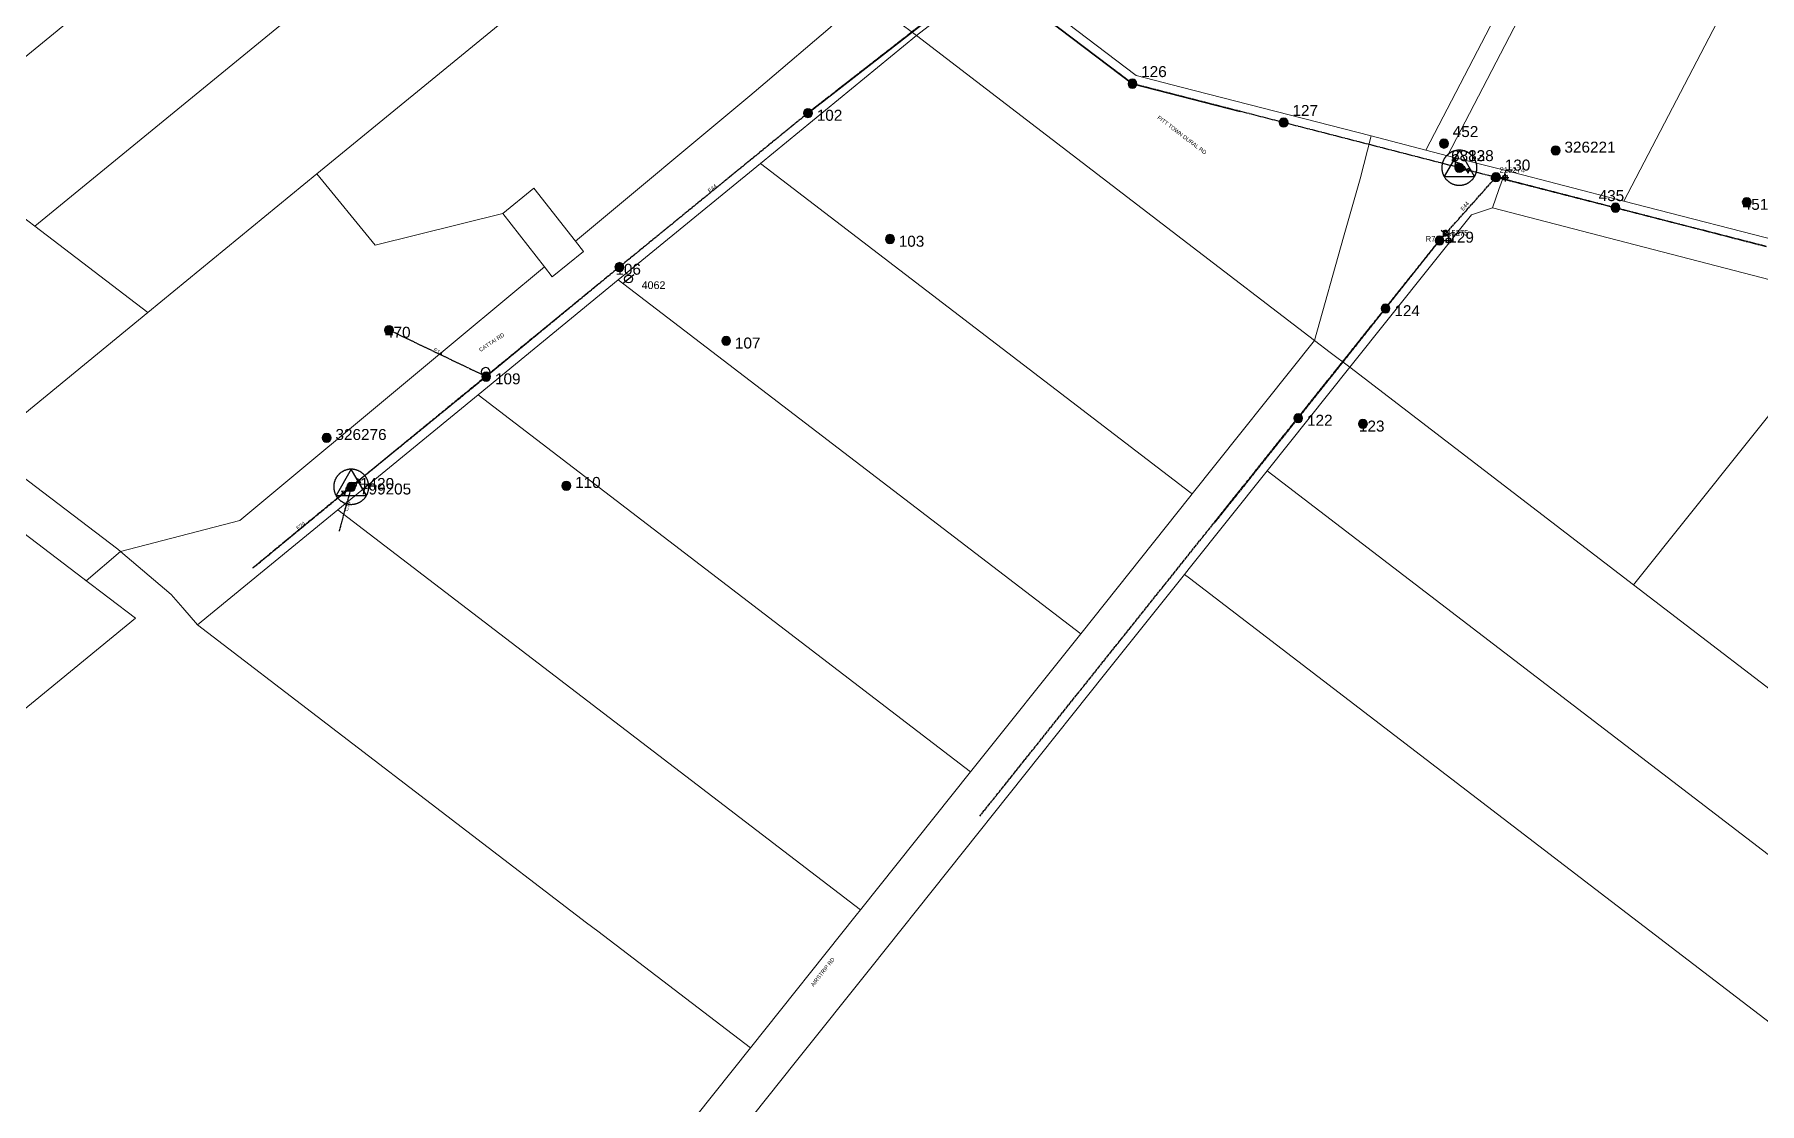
# Model space of a CAD drawing. Header units: metres. Extents: x 301573 to 309518, y 6281168 to 6284857.
# Drawn here: x 302369 to 303155, y 6281850 to 6282338 of the extents above; entities that cross this region are included whole.
import ezdxf
from ezdxf.enums import TextEntityAlignment as Align

# ---------------------------------------------------------------- set-up
doc = ezdxf.new("R2010")
doc.units = ezdxf.units.M
doc.linetypes.add('Cable Exist OH', pattern=[1, 1, 0])
doc.linetypes.add('Cable Exist UG', pattern=[8.2, 4, -1.2, 1.8, -1.2])
doc.layers.get('0').update_dxf_attribs({"color": 6})
for name, color, linetype, lineweight in [('_User_HV_Exist', 1, 'Continuous', 35), ('_User_LV_Exist', 5, 'Continuous', 35), ('Cadastre Land Parcels_SP_EXT', 95, 'Continuous', 15), ('Cadastre Road Names_SP_HV_LV_SL_EXT', 7, 'Continuous', 15), ('Cadastre Roads_SP_EXT', 46, 'Continuous', 15), ('Mains_HV_EXT', 13, 'Continuous', 25), ('Mains_LV_EXT', 163, 'Continuous', 25)]:
    doc.layers.add(name, color=color, linetype=linetype, lineweight=lineweight)
for name, color, linetype in [('Equip_LV_EXT', 7, 'Continuous'), ('Equip_SP_HV_EXT', 7, 'Continuous'), ('Equip_SP_LV_EXT', 7, 'Continuous'), ('Equip_SP_SL_EXT', 7, 'Continuous'), ('OH_Details_SP_MISC', 7, 'Continuous'), ('Sub_SP_TR_HV_LV_EXT', 7, 'Continuous'), ('SupportsOH_SP_TR_HV_LV_SL_EXT', 7, 'Continuous')]:
    doc.layers.add(name, color=color, linetype=linetype)
doc.styles.add('HVSW_LABEL', font='arial.ttf', dxfattribs={"height": 3.5})
doc.styles.add('iecARIAL', font='arial.ttf', dxfattribs={"height": 2})
doc.styles.add('POLE_LABEL', font='arial.ttf', dxfattribs={"height": 2})
doc.styles.add('SL_LABEL', font='arial.ttf', dxfattribs={"height": 2})
doc.styles.get("Standard").update_dxf_attribs({"font": 'arial.ttf'})

# ---------------------------------------------------------------- blocks, each defined once
blk = doc.blocks.new('SUB_POLE_EXT')
at = {"flags": 128}
for points in [[(-0.05, 4), (-0.15, 4), (-0.25, 3.99), (-0.34, 3.99), (-0.44, 3.98), (-0.54, 3.96), (-0.64, 3.95), (-0.73, 3.93), (-0.83, 3.91), (-0.92, 3.89), (-1.02, 3.87), (-1.11, 3.84), (-1.21, 3.81), (-1.3, 3.78), (-1.39, 3.75), (-1.49, 3.71), (-1.58, 3.68), (-1.67, 3.64), (-1.75, 3.59), (-1.84, 3.55), (-1.93, 3.5), (-2.01, 3.46), (-2.1, 3.41), (-2.18, 3.35), (-2.26, 3.3), (-2.34, 3.24), (-2.42, 3.18), (-2.5, 3.12), (-2.58, 3.06), (-2.65, 3), (-2.72, 2.93), (-2.79, 2.86), (-2.86, 2.79), (-2.93, 2.72), (-3, 2.65), (-3.06, 2.58), (-3.12, 2.5), (-3.18, 2.42), (-3.24, 2.34), (-3.3, 2.26), (-3.35, 2.18), (-3.41, 2.1), (-3.46, 2.01), (-3.5, 1.93), (-3.55, 1.84), (-3.59, 1.75), (-3.64, 1.67), (-3.68, 1.58), (-3.71, 1.49), (-3.75, 1.39), (-3.78, 1.3), (-3.81, 1.21), (-3.84, 1.11), (-3.87, 1.02), (-3.89, 0.92), (-3.91, 0.83), (-3.93, 0.73), (-3.95, 0.64), (-3.96, 0.54), (-3.98, 0.44), (-3.99, 0.34), (-3.99, 0.25), (-4, 0.15), (-4, 0.05), (-4, -0.05), (-4, -0.15), (-3.99, -0.25), (-3.99, -0.34), (-3.98, -0.44), (-3.96, -0.54), (-3.95, -0.64), (-3.93, -0.73), (-3.91, -0.83), (-3.89, -0.92), (-3.87, -1.02), (-3.84, -1.11), (-3.81, -1.21), (-3.78, -1.3), (-3.75, -1.39), (-3.71, -1.49), (-3.68, -1.58), (-3.64, -1.67), (-3.59, -1.75), (-3.55, -1.84), (-3.5, -1.93), (-3.46, -2.01), (-3.41, -2.1), (-3.35, -2.18), (-3.3, -2.26), (-3.24, -2.34), (-3.18, -2.42), (-3.12, -2.5), (-3.06, -2.58), (-3, -2.65), (-2.93, -2.72), (-2.86, -2.79), (-2.79, -2.86), (-2.72, -2.93), (-2.65, -3), (-2.58, -3.06), (-2.5, -3.12), (-2.42, -3.18), (-2.34, -3.24), (-2.26, -3.3), (-2.18, -3.35), (-2.1, -3.41), (-2.01, -3.46), (-1.93, -3.5), (-1.84, -3.55), (-1.75, -3.59), (-1.67, -3.64), (-1.58, -3.68), (-1.49, -3.71), (-1.39, -3.75), (-1.3, -3.78), (-1.21, -3.81), (-1.11, -3.84), (-1.02, -3.87), (-0.92, -3.89), (-0.83, -3.91), (-0.73, -3.93), (-0.64, -3.95), (-0.54, -3.96), (-0.44, -3.98), (-0.34, -3.99), (-0.25, -3.99), (-0.15, -4), (-0.05, -4), (0.05, -4), (0.15, -4), (0.25, -3.99), (0.34, -3.99), (0.44, -3.98), (0.54, -3.96), (0.64, -3.95), (0.73, -3.93), (0.83, -3.91), (0.92, -3.89), (1.02, -3.87), (1.11, -3.84), (1.21, -3.81), (1.3, -3.78), (1.39, -3.75), (1.49, -3.71), (1.58, -3.68), (1.67, -3.64), (1.75, -3.59), (1.84, -3.55), (1.93, -3.5), (2.01, -3.46), (2.1, -3.41), (2.18, -3.35), (2.26, -3.3), (2.34, -3.24), (2.42, -3.18), (2.5, -3.12), (2.58, -3.06), (2.65, -3), (2.72, -2.93), (2.79, -2.86), (2.86, -2.79), (2.93, -2.72), (3, -2.65), (3.06, -2.58), (3.12, -2.5), (3.18, -2.42), (3.24, -2.34), (3.3, -2.26), (3.35, -2.18), (3.41, -2.1), (3.46, -2.01), (3.5, -1.93), (3.55, -1.84), (3.59, -1.75), (3.64, -1.67), (3.68, -1.58), (3.71, -1.49), (3.75, -1.39), (3.78, -1.3), (3.81, -1.21), (3.84, -1.11), (3.87, -1.02), (3.89, -0.92), (3.91, -0.83), (3.93, -0.73), (3.95, -0.64), (3.96, -0.54), (3.98, -0.44), (3.99, -0.34), (3.99, -0.25), (4, -0.15), (4, -0.05), (4, 0.05), (4, 0.15), (3.99, 0.25), (3.99, 0.34), (3.98, 0.44), (3.96, 0.54), (3.95, 0.64), (3.93, 0.73), (3.91, 0.83), (3.89, 0.92), (3.87, 1.02), (3.84, 1.11), (3.81, 1.21), (3.78, 1.3), (3.75, 1.39), (3.71, 1.49), (3.68, 1.58), (3.64, 1.67), (3.59, 1.75), (3.55, 1.84), (3.5, 1.93), (3.46, 2.01), (3.41, 2.1), (3.35, 2.18), (3.3, 2.26), (3.24, 2.34), (3.18, 2.42), (3.12, 2.5), (3.06, 2.58), (3, 2.65), (2.93, 2.72), (2.86, 2.79), (2.79, 2.86), (2.72, 2.93), (2.65, 3), (2.58, 3.06), (2.5, 3.12), (2.42, 3.18), (2.34, 3.24), (2.26, 3.3), (2.18, 3.35), (2.1, 3.41), (2.01, 3.46), (1.93, 3.5), (1.84, 3.55), (1.75, 3.59), (1.67, 3.64), (1.58, 3.68), (1.49, 3.71), (1.39, 3.75), (1.3, 3.78), (1.21, 3.81), (1.11, 3.84), (1.02, 3.87), (0.92, 3.89), (0.83, 3.91), (0.73, 3.93), (0.64, 3.95), (0.54, 3.96), (0.44, 3.98), (0.34, 3.99), (0.25, 3.99), (0.15, 4), (0.05, 4)], [(0, 4), (-3.46, -2), (3.46, -2)]]:
    blk.add_lwpolyline(points, close=True, dxfattribs=at)
at = {"flags": 8}
blk.add_attdef('ASSET_NUM', text='', height=2.5, dxfattribs=at).set_placement((0, 7), align=Align.MIDDLE_CENTER)
for tag, flags, p in [('STREET_CODE', 9, (-1.13, 0.95)), ('CONSTRUCTED_VOLTAGE', 9, (-1.13, 0.75)), ('NO_PHASES', 9, (-1.13, 0.55)), ('OPERATING_VOLTAGE', 9, (-1.13, 0.35)), ('OPERATED_BY', 9, (-1.13, 0.15)), ('MAINTAINED_BY', 9, (-1.13, -0.05)), ('SECONDARY_VOLTAGE', 9, (-1.13, -0.65)), ('STATE', 9, (-1.13, -0.85)), ('SUBSTATION_TYPE', 9, (-1.13, -1.05)), ('SUBURB', 9, (-1.13, -1.65)), ('STREETNAME', 9, (-1.13, -1.85)), ('Z', 1, (-1.13, -2.45)), ('ORIENTATION', 9, (-1.13, -0.25)), ('OWNED_BY', 9, (-1.13, -0.45)), ('USAGE', 9, (-1.13, -1.25)), ('LEGEND', 9, (-1.13, -1.45)), ('LOCATION', 9, (-1.13, -2.05)), ('NOTES', 9, (-1.13, -2.25))]:
    blk.add_attdef(tag, text='', height=0.2, dxfattribs=dict(flags=flags)).set_placement(p, align=Align.MIDDLE_LEFT)
blk = doc.blocks.new('LV_OH_LINKS_OPEN_EXT')
for p, q in [((-0.17, 4.97), (-0.17, 5.46)), ((-0.17, 3), (-0.17, 2.5)), ((0.17, 4.97), (0.17, 5.46)), ((0.17, 3), (0.17, 2.5))]:
    blk.add_line(p, q)
blk.add_lwpolyline([(0, 2.99, 1), (0, 4.98, 1)], format="xyb", close=True)
at = {"flags": 9}
for tag, p in [('ACTUAL_STATUS', (0, 0)), ('CONSTRUCTED_VOLTAGE', (0, -0.2)), ('OPERATING_VOLTAGE', (0, -0.6)), ('ORIENTATION', (0, -0.8)), ('OWNED_BY', (0, -1)), ('STATE', (0, -1.2)), ('SWITCH_TYPE', (0, -1.4)), ('NO_PHASES', (0, -0.4)), ('USAGE', (0, -1.6)), ('LEGEND', (0, -1.8)), ('NOTES', (0, -2))]:
    blk.add_attdef(tag, text='', height=0.2, dxfattribs=at).set_placement(p, align=Align.MIDDLE_LEFT)
at = {"flags": 1}
blk.add_attdef('Z', (0, 0), '', height=0.2, dxfattribs=at)
blk = doc.blocks.new('LV_OH_LINKS_DISTFUSE_EXT')
for p, q in [((0, 0), (0.96, 0)), ((3.84, 0), (4.8, 0))]:
    blk.add_line(p, q)
blk.add_lwpolyline([(3.84, -1.2), (3.84, 1.2), (0.96, -1.2), (0.96, 1.2)], close=True)
at = {"flags": 9}
for tag, p in [('ACTUAL_STATUS', (0, 0)), ('CONSTRUCTED_VOLTAGE', (0, -0.2)), ('OPERATING_VOLTAGE', (0, -0.6)), ('ORIENTATION', (0, -0.8)), ('OWNED_BY', (0, -1)), ('STATE', (0, -1.2)), ('SWITCH_TYPE', (0, -1.4)), ('NO_PHASES', (0, -0.4)), ('USAGE', (0, -1.6)), ('NOTES', (0, -1.8))]:
    blk.add_attdef(tag, text='', height=0.2, dxfattribs=at).set_placement(p, align=Align.MIDDLE_LEFT)
at = {"flags": 1}
blk.add_attdef('Z', (0, 0), '', height=0.2, dxfattribs=at)
blk = doc.blocks.new('SL_LANTERN_EXT')
at = {"flags": 9}
for tag, p in [('LRATECODE', (-7.4, 0)), ('LOUTREACHVOCAB', (-7.2, 0)), ('LOUTREACH', (-7, 0)), ('LANTNUMBER', (-6.6, 0)), ('LNEW', (-6.4, 0)), ('LMASTVOCAB', (-6.2, 0)), ('LMAST', (-6, 0)), ('LLAMPVOCAB', (-5.8, 0)), ('LLAMP', (-5.6, 0)), ('LEXIST', (-5.4, 0)), ('LCHARGE3PERCENT', (-5.2, 0)), ('LCHARGE3', (-5, 0)), ('LCHARGE2PERCENT', (-4.8, 0)), ('LCHARGE2', (-4.6, 0)), ('LCHARGE1PERCENT', (-4.4, 0)), ('LCHARGE1', (-4.2, 0)), ('LCATEGORY', (-4, 0)), ('LBRACKETVOCAB', (-3.8, 0)), ('LBRACKET', (-3.6, 0)), ('LKINGHEIGHT', (-3.4, 0)), ('CREPLACE', (-3.2, 0)), ('CREMOVE', (-3, 0)), ('CNUMBER', (-2.8, 0)), ('CNEW', (-2.6, 0)), ('CEXIST', (-2.4, 0)), ('USAGE', (-2.2, 0)), ('STATE', (-2, 0)), ('OWNED_BY', (-1.8, 0))]:
    blk.add_attdef(tag, text='', height=0.001, rotation=270, dxfattribs=at).set_placement(p, align=Align.MIDDLE_LEFT)
for tag, p in [('LREMOVE', (0, -7.6)), ('LREPLACE', (0, -7.8)), ('LTYPE', (0, -8)), ('LTYPEVOCAB', (0, -8.2)), ('LEGEND', (0, -8.4)), ('SUBURB', (0, -8.6)), ('STREETNAME', (0, -8.8)), ('LOCATION', (0, -9)), ('NOTES', (0, -9.2)), ('MAINTAINED_BY', (0, -9.86))]:
    blk.add_attdef(tag, text='', height=0.001, dxfattribs=at).set_placement(p, align=Align.MIDDLE_LEFT)
blk.add_attdef('OPERATED_BY', (0, -9.61), '', height=0.001, dxfattribs=at)
blk.add_wipeout([(5.69, 0), (5.06, -1.06), (4, -1.69), (2.94, -1.06), (2.31, 0), (2.94, 1.06), (4, 1.69), (5.06, 1.06)])
for p, q in [((0, 0), (4, 0)), ((2.94, 1.06), (3.2, 0.8)), ((4, 1.69), (4, 0)), ((5.06, 1.06), (4.8, 0.8)), ((2.94, -1.06), (3.2, -0.8)), ((4, 0), (5.69, 0)), ((4, 0), (4, -1.69)), ((5.06, -1.06), (4.8, -0.8))]:
    blk.add_line(p, q)
blk.add_circle((4, 0), 1.12)
for tag, p in [('ORIENTATION', (-1.6, 0)), ('OPERATING_VOLTAGE', (-1.4, 0)), ('NO_PHASES', (-1.2, 0)), ('LANTERN_TYPE', (-1, 0)), ('LANTERN_PURPOSE', (-0.8, 0)), ('CONTROL_TYPE', (-0.6, 0)), ('CONSTRUCTED_VOLTAGE', (-0.4, 0))]:
    blk.add_attdef(tag, text='', height=0.001, rotation=270, dxfattribs=at).set_placement(p, align=Align.MIDDLE_LEFT)
at = {"style": 'SL_LABEL', "flags": 9}
blk.add_attdef('STREET_CODE', text='', height=0.001, rotation=270, dxfattribs=at).set_placement((0, 0), align=Align.MIDDLE_LEFT)
at = {"flags": 1}
blk.add_attdef('Z', (0, 0), '', height=0.001, rotation=270, dxfattribs=at)
at = {"width": 0.9}
blk.add_attdef('LNUMBER', text='', height=1, dxfattribs=at).set_placement((7, -1), align=Align.MIDDLE_LEFT)
blk = doc.blocks.new('POLE_EXT')
blk.add_hatch(color=256).paths.add_polyline_path([(-1, 0, 1), (1, 0, 1)])
blk.add_lwpolyline([(-1, 0, 1), (1, 0, 1)], format="xyb", close=True)
at = {"flags": 8}
blk.add_attdef('pNumber', text='', height=2, dxfattribs=at).set_placement((3, 2.5), align=Align.MIDDLE_CENTER)
at = {"style": 'POLE_LABEL', "flags": 9}
for tag, p in [('STRUCTURE_PLANT_NUMBER', (1.35, 0.03)), ('STREET_CODE', (1.35, -0.2))]:
    blk.add_attdef(tag, text='', height=0.2, dxfattribs=at).set_placement(p, align=Align.MIDDLE_LEFT)
at = {"flags": 9}
for tag, p in [('OWNED_BY', (1.35, -0.4)), ('SPECIAL_USE', (1.35, -0.8)), ('STATE', (1.35, -1)), ('cLV', (1.35, -1.4)), ('hDepth', (1.35, -1.6)), ('hDia', (1.35, -1.8)), ('cHV', (1.35, -2)), ('cLinedev', (1.35, -3.4)), ('pExisting', (1.35, -3.8)), ('PARENT', (1.35, -0.6)), ('USAGE', (1.35, -1.2)), ('LBRACKET', (1.35, -2.2)), ('LExisting', (1.35, -2.4)), ('LANTNUMBER', (1.35, -2.6)), ('LOther', (1.35, -2.8)), ('LRemove', (1.35, -3)), ('LEGEND', (1.35, -3.2)), ('LOCATION', (1.35, -3.6)), ('PFNUMBER', (1.35, -4)), ('pFooting', (1.35, -4.4)), ('pNew', (1.35, -4.6)), ('pRelocate', (1.35, -5)), ('pRemove', (1.35, -5.2)), ('pReplace', (1.35, -5.4)), ('pStay', (1.35, -5.6)), ('pType', (1.35, -5.8)), ('cspan', (1.35, -6)), ('STREETNAME', (1.35, -6.2)), ('SUBURB', (1.35, -6.4)), ('OPERATED_BY', (1.36, -7.01)), ('NEWPFNUMBER', (1.35, -4.2)), ('NOTES', (1.35, -6.6)), ('MAINTAINED_BY', (1.36, -6.81))]:
    blk.add_attdef(tag, text='', height=0.2, dxfattribs=at).set_placement(p, align=Align.MIDDLE_LEFT)
at = {"flags": 1}
blk.add_attdef('Z', (1.35, -7.33), '', height=0.2, dxfattribs=at)
blk = doc.blocks.new('HV_USL_CLOSED_EXT')
at = {"layer": 'Equip_SP_HV_EXT'}
blk.add_line((4, 2.5), (4, -2.5), dxfattribs=at)
blk.add_arc((4, 0), 1.5, 270, 90, dxfattribs=at)
for tag, flags, p in [('ACTUAL_STATUS', 9, (0, 1.55)), ('STREET_CODE', 9, (0, 1.75)), ('CONSTRUCTED_VOLTAGE', 9, (0, 1.35)), ('NO_PHASES', 9, (0, 1.15)), ('OPERATING_VOLTAGE', 9, (0, 0.95)), ('ORIENTATION', 9, (0, 0.75)), ('OWNED_BY', 9, (0, 0.55)), ('OPERATED_BY', 9, (0, 0.35)), ('MAINTAINED_BY', 9, (0, 0.15)), ('STATE', 9, (0, -0.05)), ('Z', 1, (0, -1.85)), ('SWITCH_TYPE', 9, (0, -0.25)), ('USAGE', 9, (0, -0.45)), ('LEGEND', 9, (0, -0.65)), ('LOCATION', 9, (0, -0.85)), ('STREETNAME', 9, (0, -1.05)), ('SUBURB', 9, (0, -1.25)), ('NOTES', 9, (0, -1.45)), ('LABEL_ALIGNMENT', 9, (0, -1.65))]:
    blk.add_attdef(tag, text='', height=0.1, dxfattribs=dict(at, flags=flags)).set_placement(p, align=Align.MIDDLE_LEFT)
at = {"layer": 'Equip_SP_HV_EXT', "width": 0.9, "flags": 8}
blk.add_attdef('ASSET_NUM', text='', height=2, rotation=270, dxfattribs=at).set_placement((9.5, 0), align=Align.MIDDLE_CENTER)
blk = doc.blocks.new('HV_ABS_CLOSED_EXT')
blk.add_line((-3, 6.87), (3, 6.87))
blk.add_circle((0, 6.87), 1.8)
at = {"flags": 1}
blk.add_attdef('Z', (0, 0), '', height=0.2, dxfattribs=at)
at = {"style": 'HVSW_LABEL'}
for tag, height, flags, p in [('ASSET_NUM', 3.5, 8, (2, 2)), ('STREET_CODE', 0.2, 9, (0, -0.2))]:
    blk.add_attdef(tag, text='', height=height, dxfattribs=dict(at, flags=flags)).set_placement(p, align=Align.MIDDLE_LEFT)
at = {"flags": 9}
for tag, p in [('ACTUAL_STATUS', (0, -0.4)), ('CONSTRUCTED_VOLTAGE', (0, -0.6)), ('OPERATING_VOLTAGE', (0, -1)), ('ORIENTATION', (0, -1.2)), ('OWNED_BY', (0, -1.4)), ('STATE', (0, -1.6)), ('SWITCH_TYPE', (0, -1.8)), ('STREETNAME', (0, -2.6)), ('SUBURB', (0, -2.8)), ('NO_PHASES', (0, -0.8)), ('USAGE', (0, -2)), ('LEGEND', (0, -2.2)), ('LOCATION', (0, -2.4)), ('NOTES', (0, -3))]:
    blk.add_attdef(tag, text='', height=0.2, dxfattribs=at).set_placement(p, align=Align.MIDDLE_LEFT)
blk = doc.blocks.new('End Shackle_EXT')
blk.add_wipeout([(0, 0.25), (1.81, 0.25), (1.82, -0.25), (0, -0.25)])
blk.add_line((1.81, -1), (1.81, 1))
at = {"flags": 1}
blk.add_attdef('Z', (0, 0), '', height=0.2, dxfattribs=at)
at = {"flags": 9}
for tag, p in [('CONNECTOR_TYPE', (0, 0)), ('CONSTRUCTED_VOLTAGE', (0, -0.2)), ('OPERATING_VOLTAGE', (0, -0.6)), ('ORIENTATION', (0, -0.8)), ('OWNED_BY', (0, -1)), ('STATE', (0, -1.2)), ('NO_PHASES', (0, -0.4)), ('USAGE', (0, -1.4)), ('NOTES', (0, -1.6))]:
    blk.add_attdef(tag, text='', height=0.2, dxfattribs=at).set_placement(p, align=Align.MIDDLE_LEFT)

msp = doc.modelspace()

# ---------------------------------------------------------------- linework, layer by layer
at = {"layer": '_User_HV_Exist', "linetype": 'Continuous', "flags": 128}
msp.add_lwpolyline([(303090.412, 6282805.579), (303054.011, 6282751.9), (302984.267, 6282683.129), (302921.167, 6282628.654), (302897.856, 6282576.648), (302873.649, 6282522.553), (302841.231, 6282450.227), (302803.232, 6282365.445), (302869.384, 6282315.181), (302918.543, 6282302.547)], dxfattribs=at)
at = {"layer": '_User_LV_Exist', "color": 30, "linetype": 'Cable Exist UG', "flags": 128}
msp.add_lwpolyline([(302721.484, 6282301.779), (302803.232, 6282365.445), (302746.612, 6282382.185), (302646.081, 6282459.161), (302607.415, 6282488.767)], dxfattribs=at)
at = {"layer": 'Cadastre Land Parcels_SP_EXT', "linetype": 'Continuous'}
for points in [[(303129.929, 6282507.291), (302900.013, 6282571.583), (302886.931, 6282542.398), (302855.617, 6282472.532), (302888.566, 6282462.69), (303067.691, 6282409.181), (303003.144, 6282284.927), (303013.088, 6282282.371), (303129.929, 6282507.291)], [(302567.162, 6282493.344), (302520.704, 6282528.931), (302511.306, 6282528.768), (302493.933, 6282514.534), (302319.744, 6282371.829), (302285.053, 6282348.738), (302258.26, 6282334.515), (302317.851, 6282289.128), (302495.971, 6282435.03), (302567.162, 6282493.344)], [(303209.873, 6282484.935), (303129.929, 6282507.291), (303013.088, 6282282.371), (303039.583, 6282275.561), (303093.486, 6282261.707), (303209.873, 6282484.935)], [(302618.168, 6282454.281), (302567.162, 6282493.344), (302495.971, 6282435.03), (302317.851, 6282289.128), (302368.999, 6282250.173), (302497.736, 6282355.629), (302618.168, 6282454.281)], [(303173.884, 6282241.044), (303289.816, 6282462.578), (303209.873, 6282484.935), (303093.486, 6282261.707), (303173.884, 6282241.044)], [(302888.566, 6282462.69), (302855.617, 6282472.532), (302808.183, 6282366.701), (302871.163, 6282318.847), (302891.626, 6282313.588), (302978.182, 6282291.342), (303003.144, 6282284.927), (303067.691, 6282409.181), (302888.566, 6282462.69)], [(302669.533, 6282414.947), (302618.168, 6282454.281), (302497.736, 6282355.629), (302368.999, 6282250.173), (302420.506, 6282210.946), (302497.554, 6282274.057), (302669.533, 6282414.947)], [(302694.948, 6282309.65), (302701.95, 6282315.584), (302731.624, 6282340.733), (302742.334, 6282351.407), (302741.895, 6282359.523), (302741.41, 6282359.913), (302669.533, 6282414.947), (302497.554, 6282274.057), (302524.2, 6282241.537), (302582.385, 6282255.981), (302596.527, 6282267.559), (302615.429, 6282243.416), (302694.948, 6282309.65)], [(302317.851, 6282289.128), (302258.26, 6282334.515), (302171.932, 6282288.679), (302171.405, 6282282.228), (302345.588, 6282149.578), (302420.506, 6282210.946), (302368.999, 6282250.173), (302317.851, 6282289.128)], [(302892.007, 6282244.358), (302770.93, 6282337.081), (302699.767, 6282278.784), (302895.574, 6282129.014), (302896.638, 6282128.2), (302952.407, 6282198.1), (302892.007, 6282244.358)], [(302133.464, 6282285.893), (302123.772, 6282293.275), (302111.98, 6282209.629), (302345.327, 6282014.548), (302414.932, 6282071.518), (302390.867, 6282089.827), (302157.027, 6282267.945), (302133.464, 6282285.893)], [(302896.638, 6282128.2), (302895.574, 6282129.014), (302699.767, 6282278.784), (302635.017, 6282225.733), (302845.814, 6282064.513), (302895.62, 6282126.923), (302896.638, 6282128.2)], [(302497.554, 6282274.057), (302420.506, 6282210.946), (302345.588, 6282149.578), (302406.772, 6282102.976), (302408.009, 6282101.928), (302462.505, 6282116.041), (302544.411, 6282184.263), (302601.383, 6282231.717), (302582.385, 6282255.981), (302524.2, 6282241.537), (302497.554, 6282274.057)], [(302619.074, 6282238.76), (302615.429, 6282243.416), (302596.527, 6282267.559), (302582.385, 6282255.981), (302601.383, 6282231.717), (302604.934, 6282227.182), (302619.074, 6282238.76)], [(303200.625, 6282215.355), (303033.49, 6282258.547), (303023.933, 6282255.358), (302968.504, 6282185.94), (303097.908, 6282086.799), (303200.625, 6282215.355)], [(302845.814, 6282064.513), (302635.017, 6282225.733), (302571.085, 6282173.351), (302795.626, 6282001.613), (302845.814, 6282064.513)], [(303319.486, 6282184.684), (303200.625, 6282215.355), (303097.908, 6282086.799), (303186.799, 6282018.698), (303319.486, 6282184.684)], [(303097.908, 6282086.799), (302968.504, 6282185.94), (302930.765, 6282138.71), (303214.385, 6281921.592), (303243.782, 6281975.042), (303186.799, 6282018.698), (303097.908, 6282086.799)], [(302795.626, 6282001.613), (302571.085, 6282173.351), (302507.158, 6282120.974), (302518.849, 6282112.032), (302745.443, 6281938.711), (302795.626, 6282001.613)], [(303214.385, 6281921.592), (302930.765, 6282138.71), (302895.264, 6282094.23), (302893.112, 6282091.534), (302895.35, 6282089.822), (303085.265, 6281944.471), (303184.995, 6281868.141), (303214.385, 6281921.592)], [(302745.443, 6281938.711), (302518.849, 6282112.032), (302507.158, 6282120.974), (302473.489, 6282093.388), (302443.236, 6282068.603), (302620.583, 6281932.779), (302625.675, 6281928.894), (302695.264, 6281875.806), (302743.489, 6281936.259), (302745.443, 6281938.711)]]:
    msp.add_lwpolyline(points, close=True, dxfattribs=at)
at = {"layer": 'Cadastre Roads_SP_EXT', "linetype": 'Continuous'}
for points in [[(302965.686, 6282245.263), (302973.173, 6282271.854), (302978.182, 6282291.342), (302891.626, 6282313.588), (302871.163, 6282318.847), (302808.183, 6282366.701), (302795.203, 6282355.848), (302787.544, 6282349.927), (302770.93, 6282337.081), (302892.007, 6282244.358), (302952.407, 6282198.1), (302965.686, 6282245.263)], [(302699.767, 6282278.784), (302770.93, 6282337.081), (302761.998, 6282343.763), (302754.885, 6282349.084), (302741.895, 6282359.523), (302742.334, 6282351.407), (302731.624, 6282340.733), (302701.95, 6282315.584), (302694.948, 6282309.65), (302615.429, 6282243.416), (302619.074, 6282238.76), (302604.934, 6282227.182), (302601.383, 6282231.717), (302544.411, 6282184.263), (302462.505, 6282116.041), (302408.009, 6282101.928), (302431.087, 6282082.378), (302436.473, 6282076.273), (302443.236, 6282068.603), (302473.489, 6282093.388), (302507.158, 6282120.974), (302571.085, 6282173.351), (302635.017, 6282225.733), (302699.767, 6282278.784)], [(302408.009, 6282101.928), (302406.772, 6282102.976), (302345.588, 6282149.578), (302171.405, 6282282.228), (302163.667, 6282274.542), (302157.027, 6282267.945), (302390.867, 6282089.827), (302392.472, 6282088.606), (302408.009, 6282101.928)]]:
    msp.add_lwpolyline(points, close=True, dxfattribs=at)
msp.add_lwpolyline([(302695.979, 6281844.45), (302716.209, 6281869.811), (302750.078, 6281912.271), (302785.206, 6281956.302), (302820.334, 6282000.332), (302856.721, 6282045.934), (302893.112, 6282091.534), (302895.264, 6282094.23), (302930.765, 6282138.71), (302968.504, 6282185.94), (302968.504, 6282185.94), (302959.544, 6282192.708), (302952.407, 6282198.1), (302896.638, 6282128.2), (302895.62, 6282126.923), (302845.814, 6282064.513), (302795.626, 6282001.613), (302745.443, 6281938.711), (302743.489, 6281936.259), (302695.264, 6281875.806), (302645.088, 6281812.903)], dxfattribs=at)
at = {"layer": 'Mains_HV_EXT', "linetype": 'Cable Exist OH'}
for points in [[(302803.232, 6282365.445), (302721.484, 6282301.779), (302635.502, 6282231.612)], [(303018.443, 6282276.871), (302869.384, 6282315.181), (302827.665, 6282346.531)], [(302468.522, 6282094.587), (302513.264, 6282131.46)]]:
    msp.add_lwpolyline(points, dxfattribs=at)
at = {"layer": 'Mains_LV_EXT', "linetype": 'Cable Exist OH'}
for points in [[(302803.232, 6282365.445), (302721.484, 6282301.779)], [(302721.484, 6282301.779), (302635.502, 6282231.612)], [(303089.612, 6282258.661), (303158.357, 6282240.993)], [(302635.502, 6282231.612), (302574.793, 6282181.655)], [(302574.793, 6282181.655), (302513.264, 6282131.46)], [(302907.076, 6282115.31), (302944.998, 6282162.761)], [(302513.264, 6282131.46), (302468.445, 6282094.461), (302468.337, 6282094.373)], [(302513.264, 6282131.46), (302507.681, 6282111.225)]]:
    msp.add_lwpolyline(points, dxfattribs=at)
at = {"layer": 'Mains_LV_EXT', "linetype": 'Continuous'}
for points in [[(303033.215, 6282273.075, 0.5367068), (303033.897, 6282271.02)], [(302576.343, 6282182.931, 1.825159), (302572.993, 6282182.537)]]:
    msp.add_lwpolyline(points, format="xyb", dxfattribs=at)
at = {"layer": 'OH_Details_SP_MISC', "color": 30, "linetype": 'Continuous', "flags": 128}
for points in [[(303094.134, 6282811.075), (303054.011, 6282751.9), (302984.267, 6282683.129), (302921.167, 6282628.654), (302897.856, 6282576.648), (302873.649, 6282522.553), (302841.231, 6282450.227), (302803.232, 6282365.445), (302869.384, 6282315.181), (302918.543, 6282302.547)], [(302721.484, 6282301.779), (302803.232, 6282365.445), (302746.612, 6282382.185), (302646.081, 6282459.161), (302607.415, 6282488.767)]]:
    msp.add_lwpolyline(points, dxfattribs=at)

# ---------------------------------------------------------------- block references
at = {"layer": 'Equip_LV_EXT'}
for p, rotation in [((303017.993, 6282277.481), 121.356564215099), ((303019.2, 6282276.712), 342.210494113666), ((302513.855, 6282131.938), 39.10026530209019), ((302512.595, 6282130.912), 219.2117208072885)]:
    msp.add_blockref('LV_OH_LINKS_DISTFUSE_EXT', p, dxfattribs=dict(at, rotation=rotation))
at = {"layer": 'Equip_SP_HV_EXT'}
ref = msp.add_blockref('HV_ABS_CLOSED_EXT', (302635.502, 6282231.612), dxfattribs=dict(at, rotation=217.5967058745271))
ref.add_attrib('ASSET_NUM', '4062', dxfattribs={"layer": '0', "height": 3.5, "style": 'HVSW_LABEL'}).set_placement((302645.633, 6282225.106), align=Align.TOP_LEFT)
at = {"layer": 'Equip_SP_LV_EXT', "rotation": 319.8823590752903}
msp.add_blockref('LV_OH_LINKS_OPEN_EXT', (303009.43, 6282243.714), dxfattribs=at)
at = {"layer": 'Sub_SP_TR_HV_LV_EXT'}
ref = msp.add_blockref('SUB_POLE_EXT', (303018.443, 6282276.871), dxfattribs=dict(at, xscale=2, yscale=2, zscale=2))
ref.add_attrib('ASSET_NUM', '6883', dxfattribs={"layer": '0', "height": 5}).set_placement((303022.443, 6282278.371), align=Align.BOTTOM_CENTER)
ref = msp.add_blockref('SUB_POLE_EXT', (302513.264, 6282131.46), dxfattribs=dict(at, xscale=2, yscale=2, zscale=2))
ref.add_attrib('ASSET_NUM', '1420', dxfattribs={"layer": '0', "height": 5}).set_placement((302517.264, 6282132.96), align=Align.MIDDLE_LEFT)
at = {"layer": 'SupportsOH_SP_TR_HV_LV_SL_EXT'}
ref = msp.add_blockref('POLE_EXT', (302869.384, 6282315.181), dxfattribs=dict(at, xscale=2, yscale=2, zscale=2))
ref.add_attrib('ASSET_NUM', '126', dxfattribs={"layer": '0', "height": 5, "rotation": 0.006107, "style": 'POLE_LABEL'}).set_placement((302873.384, 6282316.681), align=Align.BOTTOM_LEFT)
ref = msp.add_blockref('POLE_EXT', (302721.484, 6282301.779), dxfattribs=dict(at, xscale=2, yscale=2, zscale=2, rotation=0.07112843432986439))
ref.add_attrib('ASSET_NUM', '102', dxfattribs={"layer": '0', "height": 5, "rotation": 0.025206, "style": 'POLE_LABEL'}).set_placement((302725.484, 6282303.279), align=Align.TOP_LEFT)
ref = msp.add_blockref('POLE_EXT', (302938.359, 6282297.454), dxfattribs=dict(at, xscale=2, yscale=2, zscale=2))
ref.add_attrib('ASSET_NUM', '127', dxfattribs={"layer": '0', "height": 5, "rotation": 0.059659, "style": 'POLE_LABEL'}).set_placement((302942.359, 6282298.954), align=Align.BOTTOM_LEFT)
ref = msp.add_blockref('POLE_EXT', (303011.43, 6282287.866), dxfattribs=dict(at, xscale=2, yscale=2, zscale=2))
ref.add_attrib('ASSET_NUM', '452', dxfattribs={"layer": '0', "height": 5, "style": 'POLE_LABEL'}).set_placement((303015.43, 6282289.366), align=Align.BOTTOM_LEFT)
ref = msp.add_blockref('POLE_EXT', (303062.361, 6282284.76), dxfattribs=dict(at, xscale=2, yscale=2, zscale=2))
ref.add_attrib('ASSET_NUM', '326221', dxfattribs={"layer": '0', "height": 5, "style": 'POLE_LABEL'}).set_placement((303066.361, 6282286.26), align=Align.MIDDLE_LEFT)
ref = msp.add_blockref('POLE_EXT', (303089.612, 6282258.661), dxfattribs=dict(at, xscale=2, yscale=2, zscale=2))
ref.add_attrib('ASSET_NUM', '435', dxfattribs={"layer": '0', "height": 5, "style": 'POLE_LABEL'}).set_placement((303093.612, 6282260.161), align=Align.BOTTOM_RIGHT)
ref = msp.add_blockref('POLE_EXT', (303149.457, 6282261.186), dxfattribs=dict(at, xscale=2, yscale=2, zscale=2))
ref.add_attrib('ASSET_NUM', '451', dxfattribs={"layer": '0', "height": 5, "style": 'POLE_LABEL'}).set_placement((303153.457, 6282262.686), align=Align.TOP_CENTER)
ref = msp.add_blockref('POLE_EXT', (302758.87, 6282244.379), dxfattribs=dict(at, xscale=2, yscale=2, zscale=2, rotation=359.9617846245216))
ref.add_attrib('ASSET_NUM', '103', dxfattribs={"layer": '0', "height": 5, "rotation": 359.938808, "style": 'POLE_LABEL'}).set_placement((302762.87, 6282245.879), align=Align.TOP_LEFT)
ref = msp.add_blockref('POLE_EXT', (302635.502, 6282231.612), dxfattribs=dict(at, xscale=2, yscale=2, zscale=2))
ref.add_attrib('ASSET_NUM', '106', dxfattribs={"layer": '0', "height": 5, "rotation": 359.993887, "style": 'POLE_LABEL'}).set_placement((302639.502, 6282233.112), align=Align.TOP_CENTER)
ref = msp.add_blockref('POLE_EXT', (302984.829, 6282212.724), dxfattribs=dict(at, xscale=2, yscale=2, zscale=2))
ref.add_attrib('ASSET_NUM', '124', dxfattribs={"layer": '0', "height": 5, "style": 'POLE_LABEL'}).set_placement((302988.829, 6282214.224), align=Align.TOP_LEFT)
ref = msp.add_blockref('POLE_EXT', (302530.474, 6282202.876), dxfattribs=dict(at, xscale=2, yscale=2, zscale=2))
ref.add_attrib('ASSET_NUM', '470', dxfattribs={"layer": '0', "height": 5, "style": 'POLE_LABEL'}).set_placement((302534.474, 6282204.376), align=Align.TOP_CENTER)
ref = msp.add_blockref('POLE_EXT', (302684.171, 6282197.978), dxfattribs=dict(at, xscale=2, yscale=2, zscale=2))
ref.add_attrib('ASSET_NUM', '107', dxfattribs={"layer": '0', "height": 5, "rotation": 0.064944, "style": 'POLE_LABEL'}).set_placement((302688.171, 6282199.478), align=Align.TOP_LEFT)
ref = msp.add_blockref('POLE_EXT', (302574.793, 6282181.655), dxfattribs=dict(at, xscale=2, yscale=2, zscale=2))
ref.add_attrib('ASSET_NUM', '109', dxfattribs={"layer": '0', "height": 5, "rotation": 0.04204, "style": 'POLE_LABEL'}).set_placement((302578.793, 6282183.155), align=Align.TOP_LEFT)
ref = msp.add_blockref('POLE_EXT', (302944.998, 6282162.761), dxfattribs=dict(at, xscale=2, yscale=2, zscale=2))
ref.add_attrib('ASSET_NUM', '122', dxfattribs={"layer": '0', "height": 5, "rotation": 0.066516, "style": 'POLE_LABEL'}).set_placement((302948.998, 6282164.261), align=Align.TOP_LEFT)
ref = msp.add_blockref('POLE_EXT', (302974.497, 6282160.143), dxfattribs=dict(at, xscale=2, yscale=2, zscale=2))
ref.add_attrib('ASSET_NUM', '123', dxfattribs={"layer": '0', "height": 5, "rotation": 0.041228, "style": 'POLE_LABEL'}).set_placement((302978.497, 6282161.643), align=Align.TOP_CENTER)
ref = msp.add_blockref('POLE_EXT', (302502.061, 6282153.794), dxfattribs=dict(at, xscale=2, yscale=2, zscale=2))
ref.add_attrib('ASSET_NUM', '326276', dxfattribs={"layer": '0', "height": 5, "style": 'POLE_LABEL'}).set_placement((302506.061, 6282155.294), align=Align.MIDDLE_LEFT)
ref = msp.add_blockref('POLE_EXT', (302611.309, 6282131.945), dxfattribs=dict(at, xscale=2, yscale=2, zscale=2))
ref.add_attrib('ASSET_NUM', '110', dxfattribs={"layer": '0', "height": 5, "rotation": 359.988529, "style": 'POLE_LABEL'}).set_placement((302615.309, 6282133.445), align=Align.MIDDLE_LEFT)
ref = msp.add_blockref('POLE_EXT', (302513.264, 6282131.46), dxfattribs=dict(at, xscale=2, yscale=2, zscale=2))
ref.add_attrib('ASSET_NUM', '799205', dxfattribs={"layer": '0', "height": 5, "style": 'POLE_LABEL'}).set_placement((302517.264, 6282132.96), align=Align.TOP_LEFT)

# ---------------------------------------------------------------- texts
at = {"layer": 'Cadastre Road Names_SP_HV_LV_SL_EXT'}
for s, rotation, p in [('PITT TOWN DURAL RD', 322.741852, (302880.555, 6282299.355)), ('CATTAI RD', 33.832772, (302572.269, 6282192.862)), ('AIRSTRIP RD', 51.888123, (302723.999, 6281903.491))]:
    msp.add_text(s, height=1.8, rotation=rotation, dxfattribs=at).set_placement(p)
at = {"layer": 'Mains_LV_EXT'}
for s, rotation, p in [('E44', 37.979581, (302676.672, 6282265.413)), ('E44', 50.03253, (303020.174, 6282257.075)), ('E14', 334.07797, (302550.475, 6282193.274)), ('C14', 74.575915, (302511.664, 6282120.22)), ('E24', 37.957472, (302489.072, 6282111.615))]:
    msp.add_text(s, height=1.8, rotation=rotation, dxfattribs=at).set_placement(p)

# ---------------------------------------------------------------- next in the draw order: block references
at = {"layer": 'Equip_SP_SL_EXT'}
ref = msp.add_blockref('SL_LANTERN_EXT', (303035.278, 6282272.352), dxfattribs=at)
ref.add_attrib('ASSET_NUM', '215274', dxfattribs={"layer": '0', "height": 2.5, "style": 'iecARIAL'}).set_placement((303036.778, 6282273.852), align=Align.BOTTOM_LEFT)
ref = msp.add_blockref('SL_LANTERN_EXT', (303009.43, 6282243.714), dxfattribs=at)
ref.add_attrib('ASSET_NUM', '215275', dxfattribs={"layer": '0', "height": 2.5, "style": 'iecARIAL'}).set_placement((303010.93, 6282245.214), align=Align.BOTTOM_LEFT)
at = {"layer": 'Mains_LV_EXT', "rotation": 334.0775704823705}
msp.add_blockref('End Shackle_EXT', (302530.474, 6282202.876), dxfattribs=at)

# ---------------------------------------------------------------- next in the draw order: linework, layer by layer
at = {"layer": 'Cadastre Roads_SP_EXT', "linetype": 'Continuous'}
msp.add_lwpolyline([(303093.486, 6282261.707), (303039.583, 6282275.561), (303036.489, 6282266.922), (303033.49, 6282258.547), (303200.625, 6282215.355), (303319.486, 6282184.684), (303395.049, 6282165.162), (303401.879, 6282173.814), (303407.544, 6282180.992), (303400.577, 6282182.783), (303352.144, 6282195.231), (303296.751, 6282209.467), (303238.579, 6282224.417), (303173.884, 6282241.044), (303093.486, 6282261.707)], close=True, dxfattribs=at)
at = {"layer": 'Mains_HV_EXT', "linetype": 'Cable Exist OH'}
for points in [[(303009.43, 6282243.714), (303035.152, 6282272.577)], [(303018.443, 6282276.871), (303035.152, 6282272.577)], [(303158.357, 6282240.993), (303035.152, 6282272.577)], [(302799.875, 6281981.394), (303009.43, 6282243.714)], [(302635.502, 6282231.612), (302513.264, 6282131.46)]]:
    msp.add_lwpolyline(points, dxfattribs=at)
at = {"layer": 'Mains_LV_EXT', "linetype": 'Cable Exist OH'}
for points in [[(303009.43, 6282243.714), (303035.152, 6282272.577)], [(303018.443, 6282276.871), (303035.152, 6282272.577)], [(303035.152, 6282272.577), (303089.612, 6282258.661)], [(302944.998, 6282162.761), (302984.829, 6282212.724), (303009.43, 6282243.714)], [(302574.793, 6282181.655), (302530.474, 6282202.876)]]:
    msp.add_lwpolyline(points, dxfattribs=at)

# ---------------------------------------------------------------- next in the draw order: block references
at = {"layer": 'Equip_SP_HV_EXT'}
ref = msp.add_blockref('HV_USL_CLOSED_EXT', (303009.43, 6282243.714), dxfattribs=dict(at, rotation=50.03212996199122))
ref.add_attrib('ASSET_NUM', 'R708', dxfattribs={"layer": '0', "height": 2.5}).set_placement((303011.43, 6282244.464), align=Align.MIDDLE_RIGHT)
at = {"layer": 'SupportsOH_SP_TR_HV_LV_SL_EXT'}
ref = msp.add_blockref('POLE_EXT', (303018.443, 6282276.871), dxfattribs=dict(at, xscale=2, yscale=2, zscale=2))
ref.add_attrib('ASSET_NUM', '128', dxfattribs={"layer": '0', "height": 5, "rotation": 0.068085, "style": 'POLE_LABEL'}).set_placement((303022.443, 6282278.371), align=Align.BOTTOM_LEFT)
ref = msp.add_blockref('POLE_EXT', (303035.152, 6282272.577), dxfattribs=dict(at, xscale=2, yscale=2, zscale=2))
ref.add_attrib('ASSET_NUM', '130', dxfattribs={"layer": '0', "height": 5, "rotation": 0.054995, "style": 'POLE_LABEL'}).set_placement((303039.152, 6282274.077), align=Align.BOTTOM_LEFT)
ref = msp.add_blockref('POLE_EXT', (303009.43, 6282243.714), dxfattribs=dict(at, xscale=2, yscale=2, zscale=2))
ref.add_attrib('ASSET_NUM', '129', dxfattribs={"layer": '0', "height": 5, "style": 'POLE_LABEL'}).set_placement((303013.43, 6282245.214), align=Align.MIDDLE_LEFT)

doc.saveas('drawing.dxf')
